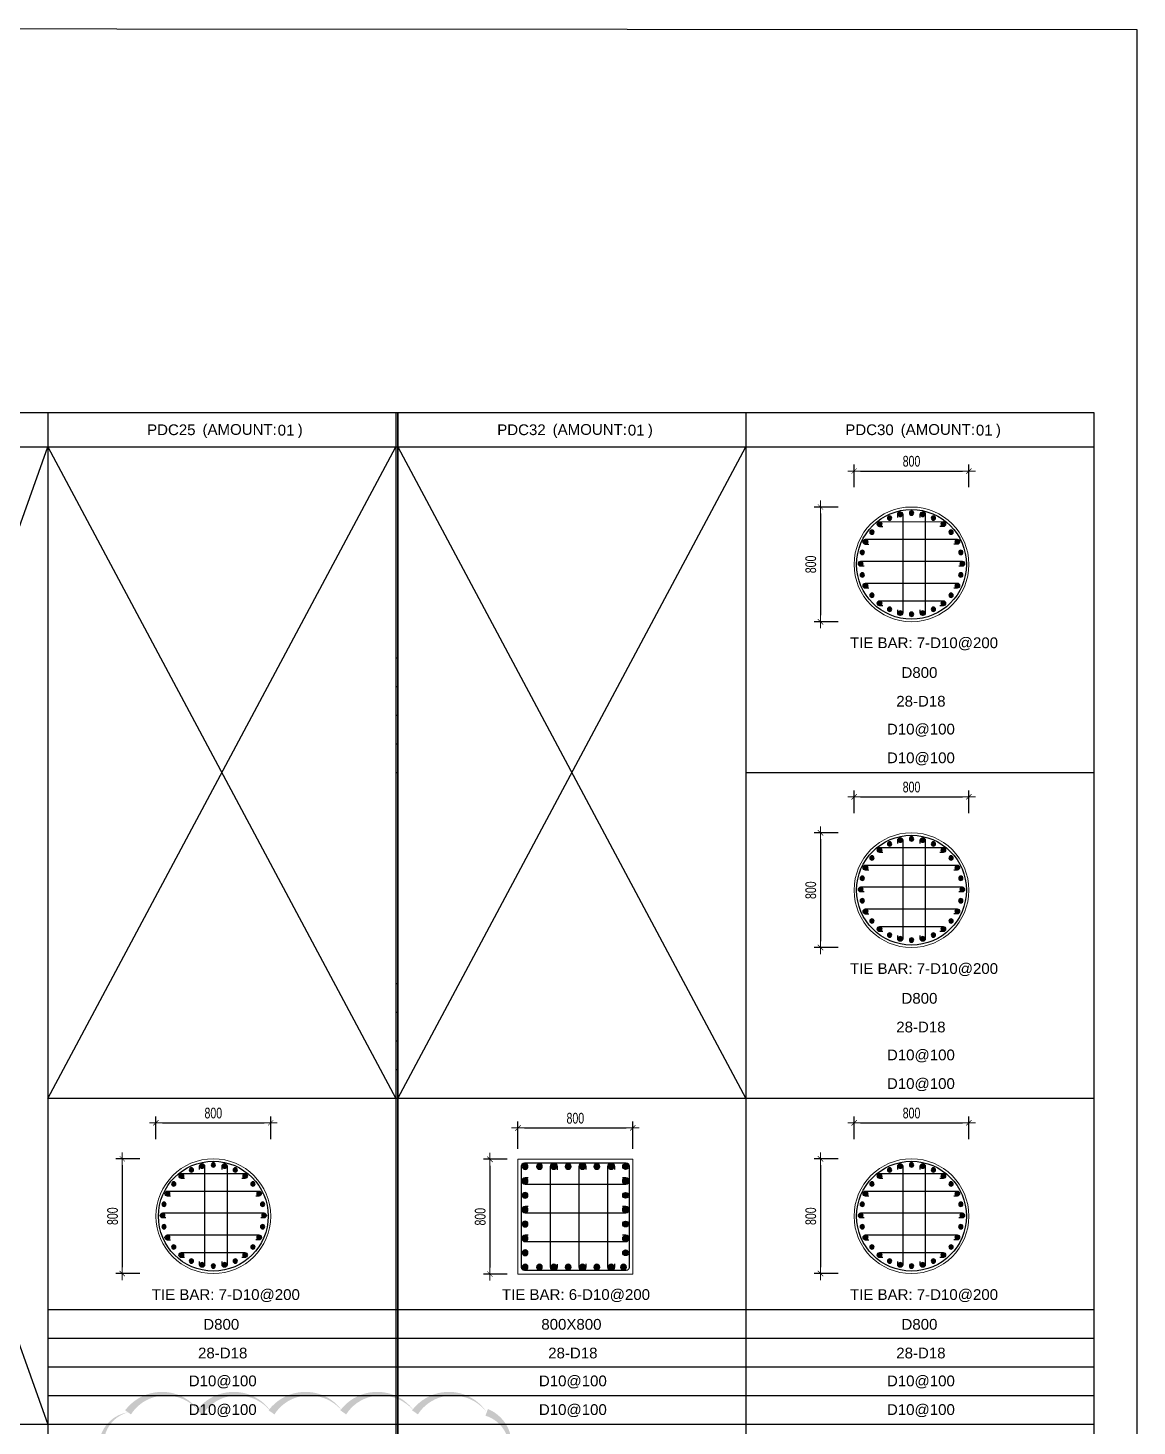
# Model space of a CAD drawing. Header units: millimetres. Extents: x 49323 to 538172, y -39336 to 181761.
# Drawn here: x 515365 to 523096, y 117061 to 126807 of the extents above; entities that cross this region are included whole.
import ezdxf
from ezdxf.enums import TextEntityAlignment as Align

# ---------------------------------------------------------------- set-up
doc = ezdxf.new("R2010")
doc.units = ezdxf.units.MM
doc.linetypes.add('CENTER2', pattern=[1.125, 0.75, -0.125, 0.125, -0.125])
doc.layers.get('Defpoints').update_dxf_attribs({"color": 151, "lineweight": 9})
for name, color, linetype in [('2', 2, 'Continuous'), ('A-ANNO-LEAD', 4, 'Continuous'), ('CEN', 1, 'CENTER2'), ('STL', 3, 'Continuous'), ('TIT1', 3, 'Continuous')]:
    doc.layers.add(name, color=color, linetype=linetype)
doc.layers.add('NDC_S_CONTINUOUS', color=3, linetype='Continuous', lineweight=20)
doc.layers.add('NDC_S_DIM', color=1, linetype='Continuous', lineweight=15)
doc.styles.add('NDC_ARIAL', font='arial.ttf', dxfattribs={"width": 0.85})
doc.styles.add('NDC_DIM', font='', dxfattribs={"width": 0.75})
doc.styles.get('NDC_DIM').set_extended_font_data('Dotum')
doc.dimstyles.new('NDC_dim_30', dxfattribs={"dimscale": 30, "dimtxt": 2.5, "dimasz": 1.5, "dimexe": 1.5, "dimexo": 2.5, "dimgap": 1, "dimtad": 1, "dimdec": 0, "dimzin": 0, "dimdsep": 46, "dimtxsty": 'NDC_DIM', "dimblk": 'DIMMARK', "dimcen": 0.09, "dimdle": 1.2, "dimclrd": 1, "dimclre": 1, "dimclrt": 3, "dimadec": 0, "dimazin": 0, "dimtfac": 1, "dimtdec": 0, "dimtix": 1, "dimtofl": 0, "dimtmove": 0, "dimatfit": 3, "dimfxl": 8, "dimfxlon": 1, "dimtolj": 1, "dimtzin": 0, "dimarcsym": 0})

# ---------------------------------------------------------------- blocks, each defined once
blk = doc.blocks.new('DÁDAS')
at = {"layer": 'TIT1', "color": 2, "style": 'NDC_ARIAL'}
blk.add_text('(AMOUNT:     )', height=75, dxfattribs=at).set_placement((-42061.2, 55767.2), align=Align.MIDDLE)
blk = doc.blocks.new('DIMMARK')
at = {"layer": 'NDC_S_DIM', "color": 1}
blk.add_line((-1.5, 0), (1, 0), dxfattribs=at)
at = {"layer": 'NDC_S_DIM', "color": 2, "const_width": 0.1}
blk.add_lwpolyline([(-0.42, -0.42), (0.42, 0.42)], dxfattribs=at)
blk = doc.blocks.new('*D2031')
at = {"layer": 'Defpoints', "color": 0, "ltscale": 40, "transparency": 16777216}
for p in [(517057.2, 119175.1), (516257.2, 118986.8), (517057.2, 118986.8)]:
    blk.add_point(p, dxfattribs=at)
at = {"layer": 'NDC_S_DIM', "color": 1, "lineweight": -2, "ltscale": 40, "transparency": 16777216}
for p, q in [((516257.2, 119061.8), (516257.2, 119220.1)), ((517057.2, 119061.8), (517057.2, 119220.1)), ((516302.2, 119175.1), (517012.2, 119175.1))]:
    blk.add_line(p, q, dxfattribs=at)
at = {"layer": 'NDC_S_DIM', "color": 1, "lineweight": -2, "ltscale": 40, "transparency": 16777216, "xscale": 45, "yscale": 45, "zscale": 45, "rotation": 180}
blk.add_blockref('DIMMARK', (516257.2, 119175.1), dxfattribs=at)
at = {"layer": 'NDC_S_DIM', "color": 1, "lineweight": -2, "ltscale": 40, "transparency": 16777216, "xscale": 45, "yscale": 45, "zscale": 45}
blk.add_blockref('DIMMARK', (517057.2, 119175.1), dxfattribs=at)
at = {"layer": 'NDC_S_DIM', "color": 3, "ltscale": 40, "transparency": 16777216, "insert": (516657.2, 119242.6), "char_height": 75, "attachment_point": 5, "style": 'NDC_DIM'}
blk.add_mtext('\\A1;800', dxfattribs=at)
blk = doc.blocks.new('*D2032')
at = {"layer": 'Defpoints', "color": 0, "ltscale": 40, "transparency": 16777216}
for p in [(516220.1, 118924), (516022.7, 118124), (516220.1, 118124)]:
    blk.add_point(p, dxfattribs=at)
at = {"layer": 'NDC_S_DIM', "color": 1, "lineweight": -2, "ltscale": 40, "transparency": 16777216}
for p, q in [((516145.1, 118924), (515977.7, 118924)), ((516022.7, 118879), (516022.7, 118169)), ((516145.1, 118124), (515977.7, 118124))]:
    blk.add_line(p, q, dxfattribs=at)
at = {"layer": 'NDC_S_DIM', "color": 1, "lineweight": -2, "ltscale": 40, "transparency": 16777216, "xscale": 45, "yscale": 45, "zscale": 45}
for p, rotation in [((516022.7, 118924), 90), ((516022.7, 118124), 270)]:
    blk.add_blockref('DIMMARK', p, dxfattribs=dict(at, rotation=rotation))
at = {"layer": 'NDC_S_DIM', "color": 3, "ltscale": 40, "transparency": 16777216, "insert": (515955.2, 118524), "char_height": 75, "attachment_point": 5, "rotation": 90, "style": 'NDC_DIM'}
blk.add_mtext('\\A1;800', dxfattribs=at)
blk = doc.blocks.new('8')
at = {"layer": '2'}
blk.add_hatch(color=256, dxfattribs=at).paths.add_polyline_path([(20, 0, 0.386127), (1.9, 19.9), (-1.9, 19.9, 0.386127), (-20, 0, 1)])
blk.add_circle((0, 0), 20, dxfattribs=at)
blk = doc.blocks.new('5')
at = {"layer": 'CEN', "rotation": 180}
blk.add_blockref('8', (0, 0), dxfattribs=at)
blk = doc.blocks.new('*U1995')
at = {"layer": 'STL', "xscale": -0.75, "yscale": 0.75, "zscale": 0.75, "rotation": 292.5000000000001}
blk.add_blockref('5', (0, 0), dxfattribs=at)
blk = doc.blocks.new('*U1994')
at = {"layer": 'NDC_S_DIM', "color": 0, "linetype": 'ByBlock', "lineweight": -2, "transparency": 16777216}
for p, rotation in [((-25669.3, 37900), 308.571428571427), ((-25601.8, 37941), 295.7142857142843), ((-25527, 37966), 282.8571428571415), ((-25448.4, 37973.7), 269.9999999999987), ((-25370.1, 37963.8), 257.1428571428559), ((-25296, 37936.7), 244.2857142857131), ((-25229.7, 37893.7), 231.4285714285703), ((-25725.9, 37844.9), 321.4285714285699), ((-25174.7, 37837.1), 218.5714285714274), ((-25796, 37704.6), 347.1428571428555), ((-25768.8, 37778.7), 334.2857142857127), ((-25133.6, 37769.7), 205.7142857142847), ((-25108.6, 37694.8), 192.8571428571419), ((-25100.9, 37616.2), 180), ((-25798.2, 37547.7), 12.8571428571428), ((-25110.9, 37537.9), 167.1428571428563), ((-25773.2, 37472.8), 25.71428571428561), ((-25732.1, 37405.4), 38.57142857142841), ((-25180.9, 37397.6), 141.4285714285707), ((-25138, 37463.8), 154.2857142857135), ((-25677.1, 37348.8), 51.42857142857117), ((-25610.9, 37305.8), 64.28571428571395), ((-25305, 37301.5), 115.7142857142852), ((-25237.5, 37342.5), 128.5714285714279), ((-25536.7, 37278.7), 77.14285714285676), ((-25458.4, 37268.7), 89.99999999999955), ((-25379.8, 37276.5), 102.8571428571423)]:
    blk.add_blockref('*U1995', p, dxfattribs=dict(at, rotation=rotation))
blk.add_blockref('*U1995', (-25805.9, 37626.2), dxfattribs=at)
blk = doc.blocks.new('*D2157')
at = {"layer": 'Defpoints', "color": 0, "ltscale": 40, "transparency": 16777216}
for p in [(519580.7, 119139.2), (518780.7, 118917.8), (519580.7, 118917.8)]:
    blk.add_point(p, dxfattribs=at)
at = {"layer": 'NDC_S_DIM', "color": 1, "lineweight": -2, "ltscale": 40, "transparency": 16777216}
for p, q in [((518780.7, 118992.8), (518780.7, 119184.2)), ((518825.7, 119139.2), (519535.7, 119139.2)), ((519580.7, 118992.8), (519580.7, 119184.2))]:
    blk.add_line(p, q, dxfattribs=at)
at = {"layer": 'NDC_S_DIM', "color": 1, "lineweight": -2, "ltscale": 40, "transparency": 16777216, "xscale": 45, "yscale": 45, "zscale": 45, "rotation": 180}
blk.add_blockref('DIMMARK', (518780.7, 119139.2), dxfattribs=at)
at = {"layer": 'NDC_S_DIM', "color": 1, "lineweight": -2, "ltscale": 40, "transparency": 16777216, "xscale": 45, "yscale": 45, "zscale": 45}
blk.add_blockref('DIMMARK', (519580.7, 119139.2), dxfattribs=at)
at = {"layer": 'NDC_S_DIM', "color": 3, "ltscale": 40, "transparency": 16777216, "insert": (519180.7, 119206.7), "char_height": 75, "attachment_point": 5, "style": 'NDC_DIM'}
blk.add_mtext('\\A1;800', dxfattribs=at)
blk = doc.blocks.new('*D2158')
at = {"layer": 'Defpoints', "color": 0, "ltscale": 40, "transparency": 16777216}
for p in [(518780.7, 118920.4), (518585.4, 118120.4), (518780.7, 118120.4)]:
    blk.add_point(p, dxfattribs=at)
at = {"layer": 'NDC_S_DIM', "color": 1, "lineweight": -2, "ltscale": 40, "transparency": 16777216}
for p, q in [((518705.7, 118920.4), (518540.4, 118920.4)), ((518585.4, 118875.4), (518585.4, 118165.4)), ((518705.7, 118120.4), (518540.4, 118120.4))]:
    blk.add_line(p, q, dxfattribs=at)
at = {"layer": 'NDC_S_DIM', "color": 1, "lineweight": -2, "ltscale": 40, "transparency": 16777216, "xscale": 45, "yscale": 45, "zscale": 45}
for p, rotation in [((518585.4, 118920.4), 90), ((518585.4, 118120.4), 270)]:
    blk.add_blockref('DIMMARK', p, dxfattribs=dict(at, rotation=rotation))
at = {"layer": 'NDC_S_DIM', "color": 3, "ltscale": 40, "transparency": 16777216, "insert": (518517.8, 118520.4), "char_height": 75, "attachment_point": 5, "rotation": 90, "style": 'NDC_DIM'}
blk.add_mtext('\\A1;800', dxfattribs=at)
blk = doc.blocks.new('*D2115')
at = {"layer": 'Defpoints', "color": 0, "ltscale": 40, "transparency": 16777216}
for p in [(521924, 121447.5), (521124, 121259.3), (521924, 121259.3)]:
    blk.add_point(p, dxfattribs=at)
at = {"layer": 'NDC_S_DIM', "color": 1, "lineweight": -2, "ltscale": 40, "transparency": 16777216}
for p, q in [((521124, 121334.3), (521124, 121492.5)), ((521169, 121447.5), (521879, 121447.5)), ((521924, 121334.3), (521924, 121492.5))]:
    blk.add_line(p, q, dxfattribs=at)
at = {"layer": 'NDC_S_DIM', "color": 1, "lineweight": -2, "ltscale": 40, "transparency": 16777216, "xscale": 45, "yscale": 45, "zscale": 45, "rotation": 180}
blk.add_blockref('DIMMARK', (521124, 121447.5), dxfattribs=at)
at = {"layer": 'NDC_S_DIM', "color": 1, "lineweight": -2, "ltscale": 40, "transparency": 16777216, "xscale": 45, "yscale": 45, "zscale": 45}
blk.add_blockref('DIMMARK', (521924, 121447.5), dxfattribs=at)
at = {"layer": 'NDC_S_DIM', "color": 3, "ltscale": 40, "transparency": 16777216, "insert": (521524, 121515.1), "char_height": 75, "attachment_point": 5, "style": 'NDC_DIM'}
blk.add_mtext('\\A1;800', dxfattribs=at)
blk = doc.blocks.new('*D2116')
at = {"layer": 'Defpoints', "color": 0, "ltscale": 40, "transparency": 16777216}
for p in [(521086.8, 121196.5), (520889.5, 120396.5), (521086.8, 120396.5)]:
    blk.add_point(p, dxfattribs=at)
at = {"layer": 'NDC_S_DIM', "color": 1, "lineweight": -2, "ltscale": 40, "transparency": 16777216}
for p, q in [((521011.8, 121196.5), (520844.5, 121196.5)), ((520889.5, 121151.5), (520889.5, 120441.5)), ((521011.8, 120396.5), (520844.5, 120396.5))]:
    blk.add_line(p, q, dxfattribs=at)
at = {"layer": 'NDC_S_DIM', "color": 1, "lineweight": -2, "ltscale": 40, "transparency": 16777216, "xscale": 45, "yscale": 45, "zscale": 45}
for p, rotation in [((520889.5, 121196.5), 90), ((520889.5, 120396.5), 270)]:
    blk.add_blockref('DIMMARK', p, dxfattribs=dict(at, rotation=rotation))
at = {"layer": 'NDC_S_DIM', "color": 3, "ltscale": 40, "transparency": 16777216, "insert": (520821.9, 120796.5), "char_height": 75, "attachment_point": 5, "rotation": 90, "style": 'NDC_DIM'}
blk.add_mtext('\\A1;800', dxfattribs=at)
blk = doc.blocks.new('*U2104')
at = {"layer": 'STL', "xscale": -0.75, "yscale": 0.75, "zscale": 0.75, "rotation": 292.5000000000001}
blk.add_blockref('5', (0, 0), dxfattribs=at)
blk = doc.blocks.new('*U2103')
at = {"layer": 'NDC_S_DIM', "color": 0, "linetype": 'ByBlock', "lineweight": -2, "transparency": 16777216}
for p, rotation in [((-25669.3, 37900), 308.571428571427), ((-25601.8, 37941), 295.7142857142843), ((-25527, 37966), 282.8571428571415), ((-25448.4, 37973.7), 269.9999999999987), ((-25370.1, 37963.8), 257.1428571428559), ((-25296, 37936.7), 244.2857142857131), ((-25229.7, 37893.7), 231.4285714285703), ((-25725.9, 37844.9), 321.4285714285699), ((-25174.7, 37837.1), 218.5714285714274), ((-25796, 37704.6), 347.1428571428555), ((-25768.8, 37778.7), 334.2857142857127), ((-25133.6, 37769.7), 205.7142857142847), ((-25108.6, 37694.8), 192.8571428571419), ((-25100.9, 37616.2), 180), ((-25798.2, 37547.7), 12.8571428571428), ((-25110.9, 37537.9), 167.1428571428563), ((-25773.2, 37472.8), 25.71428571428561), ((-25732.1, 37405.4), 38.57142857142841), ((-25180.9, 37397.6), 141.4285714285707), ((-25138, 37463.8), 154.2857142857135), ((-25677.1, 37348.8), 51.42857142857117), ((-25610.9, 37305.8), 64.28571428571395), ((-25305, 37301.5), 115.7142857142852), ((-25237.5, 37342.5), 128.5714285714279), ((-25536.7, 37278.7), 77.14285714285676), ((-25458.4, 37268.7), 89.99999999999955), ((-25379.8, 37276.5), 102.8571428571423)]:
    blk.add_blockref('*U2104', p, dxfattribs=dict(at, rotation=rotation))
blk.add_blockref('*U2104', (-25805.9, 37626.2), dxfattribs=at)
blk = doc.blocks.new('*D2117')
at = {"layer": 'Defpoints', "color": 0, "ltscale": 40, "transparency": 16777216}
for p in [(521924, 119175.1), (521124, 118986.9), (521924, 118986.9)]:
    blk.add_point(p, dxfattribs=at)
at = {"layer": 'NDC_S_DIM', "color": 1, "lineweight": -2, "ltscale": 40, "transparency": 16777216}
for p, q in [((521124, 119061.9), (521124, 119220.1)), ((521924, 119061.9), (521924, 119220.1)), ((521169, 119175.1), (521879, 119175.1))]:
    blk.add_line(p, q, dxfattribs=at)
at = {"layer": 'NDC_S_DIM', "color": 1, "lineweight": -2, "ltscale": 40, "transparency": 16777216, "xscale": 45, "yscale": 45, "zscale": 45, "rotation": 180}
blk.add_blockref('DIMMARK', (521124, 119175.1), dxfattribs=at)
at = {"layer": 'NDC_S_DIM', "color": 1, "lineweight": -2, "ltscale": 40, "transparency": 16777216, "xscale": 45, "yscale": 45, "zscale": 45}
blk.add_blockref('DIMMARK', (521924, 119175.1), dxfattribs=at)
at = {"layer": 'NDC_S_DIM', "color": 3, "ltscale": 40, "transparency": 16777216, "insert": (521524, 119242.6), "char_height": 75, "attachment_point": 5, "style": 'NDC_DIM'}
blk.add_mtext('\\A1;800', dxfattribs=at)
blk = doc.blocks.new('*D2118')
at = {"layer": 'Defpoints', "color": 0, "ltscale": 40, "transparency": 16777216}
for p in [(521086.8, 118924), (520889.5, 118124), (521086.8, 118124)]:
    blk.add_point(p, dxfattribs=at)
at = {"layer": 'NDC_S_DIM', "color": 1, "lineweight": -2, "ltscale": 40, "transparency": 16777216}
for p, q in [((521011.8, 118924), (520844.5, 118924)), ((520889.5, 118879), (520889.5, 118169)), ((521011.8, 118124), (520844.5, 118124))]:
    blk.add_line(p, q, dxfattribs=at)
at = {"layer": 'NDC_S_DIM', "color": 1, "lineweight": -2, "ltscale": 40, "transparency": 16777216, "xscale": 45, "yscale": 45, "zscale": 45}
for p, rotation in [((520889.5, 118924), 90), ((520889.5, 118124), 270)]:
    blk.add_blockref('DIMMARK', p, dxfattribs=dict(at, rotation=rotation))
at = {"layer": 'NDC_S_DIM', "color": 3, "ltscale": 40, "transparency": 16777216, "insert": (520821.9, 118524), "char_height": 75, "attachment_point": 5, "rotation": 90, "style": 'NDC_DIM'}
blk.add_mtext('\\A1;800', dxfattribs=at)
blk = doc.blocks.new('*U2073')
at = {"layer": 'STL', "xscale": -0.75, "yscale": 0.75, "zscale": 0.75, "rotation": 292.5000000000001}
blk.add_blockref('5', (0, 0), dxfattribs=at)
blk = doc.blocks.new('*U2105')
at = {"layer": 'NDC_S_DIM', "color": 0, "linetype": 'ByBlock', "lineweight": -2, "transparency": 16777216}
for p, rotation in [((-25669.3, 37900), 308.571428571427), ((-25601.8, 37941), 295.7142857142843), ((-25527, 37966), 282.8571428571415), ((-25448.4, 37973.7), 269.9999999999987), ((-25370.1, 37963.8), 257.1428571428559), ((-25296, 37936.7), 244.2857142857131), ((-25229.7, 37893.7), 231.4285714285703), ((-25725.9, 37844.9), 321.4285714285699), ((-25174.7, 37837.1), 218.5714285714274), ((-25796, 37704.6), 347.1428571428555), ((-25768.8, 37778.7), 334.2857142857127), ((-25133.6, 37769.7), 205.7142857142847), ((-25108.6, 37694.8), 192.8571428571419), ((-25100.9, 37616.2), 180), ((-25798.2, 37547.7), 12.8571428571428), ((-25110.9, 37537.9), 167.1428571428563), ((-25773.2, 37472.8), 25.71428571428561), ((-25732.1, 37405.4), 38.57142857142841), ((-25180.9, 37397.6), 141.4285714285707), ((-25138, 37463.8), 154.2857142857135), ((-25677.1, 37348.8), 51.42857142857117), ((-25610.9, 37305.8), 64.28571428571395), ((-25305, 37301.5), 115.7142857142852), ((-25237.5, 37342.5), 128.5714285714279), ((-25536.7, 37278.7), 77.14285714285676), ((-25458.4, 37268.7), 89.99999999999955), ((-25379.8, 37276.5), 102.8571428571423)]:
    blk.add_blockref('*U2073', p, dxfattribs=dict(at, rotation=rotation))
blk.add_blockref('*U2073', (-25805.9, 37626.2), dxfattribs=at)
blk = doc.blocks.new('*D2119')
at = {"layer": 'Defpoints', "color": 0, "ltscale": 40, "transparency": 16777216}
for p in [(521924, 123718.5), (521124, 123530.3), (521924, 123530.3)]:
    blk.add_point(p, dxfattribs=at)
at = {"layer": 'NDC_S_DIM', "color": 1, "lineweight": -2, "ltscale": 40, "transparency": 16777216}
for p, q in [((521124, 123605.3), (521124, 123763.5)), ((521169, 123718.5), (521879, 123718.5)), ((521924, 123605.3), (521924, 123763.5))]:
    blk.add_line(p, q, dxfattribs=at)
at = {"layer": 'NDC_S_DIM', "color": 1, "lineweight": -2, "ltscale": 40, "transparency": 16777216, "xscale": 45, "yscale": 45, "zscale": 45, "rotation": 180}
blk.add_blockref('DIMMARK', (521124, 123718.5), dxfattribs=at)
at = {"layer": 'NDC_S_DIM', "color": 1, "lineweight": -2, "ltscale": 40, "transparency": 16777216, "xscale": 45, "yscale": 45, "zscale": 45}
blk.add_blockref('DIMMARK', (521924, 123718.5), dxfattribs=at)
at = {"layer": 'NDC_S_DIM', "color": 3, "ltscale": 40, "transparency": 16777216, "insert": (521524, 123786.1), "char_height": 75, "attachment_point": 5, "style": 'NDC_DIM'}
blk.add_mtext('\\A1;800', dxfattribs=at)
blk = doc.blocks.new('*D2120')
at = {"layer": 'Defpoints', "color": 0, "ltscale": 40, "transparency": 16777216}
for p in [(521086.8, 123467.5), (520889.5, 122667.5), (521086.8, 122667.5)]:
    blk.add_point(p, dxfattribs=at)
at = {"layer": 'NDC_S_DIM', "color": 1, "lineweight": -2, "ltscale": 40, "transparency": 16777216}
for p, q in [((521011.8, 123467.5), (520844.5, 123467.5)), ((520889.5, 123422.5), (520889.5, 122712.5)), ((521011.8, 122667.5), (520844.5, 122667.5))]:
    blk.add_line(p, q, dxfattribs=at)
at = {"layer": 'NDC_S_DIM', "color": 1, "lineweight": -2, "ltscale": 40, "transparency": 16777216, "xscale": 45, "yscale": 45, "zscale": 45}
for p, rotation in [((520889.5, 123467.5), 90), ((520889.5, 122667.5), 270)]:
    blk.add_blockref('DIMMARK', p, dxfattribs=dict(at, rotation=rotation))
at = {"layer": 'NDC_S_DIM', "color": 3, "ltscale": 40, "transparency": 16777216, "insert": (520821.9, 123067.5), "char_height": 75, "attachment_point": 5, "rotation": 90, "style": 'NDC_DIM'}
blk.add_mtext('\\A1;800', dxfattribs=at)
blk = doc.blocks.new('*U2075')
at = {"layer": 'STL', "xscale": -0.75, "yscale": 0.75, "zscale": 0.75, "rotation": 292.5000000000001}
blk.add_blockref('5', (0, 0), dxfattribs=at)
blk = doc.blocks.new('*U2074')
at = {"layer": 'NDC_S_DIM', "color": 0, "linetype": 'ByBlock', "lineweight": -2, "transparency": 16777216}
for p, rotation in [((-25669.3, 37900), 308.571428571427), ((-25601.8, 37941), 295.7142857142843), ((-25527, 37966), 282.8571428571415), ((-25448.4, 37973.7), 269.9999999999987), ((-25370.1, 37963.8), 257.1428571428559), ((-25296, 37936.7), 244.2857142857131), ((-25229.7, 37893.7), 231.4285714285703), ((-25725.9, 37844.9), 321.4285714285699), ((-25174.7, 37837.1), 218.5714285714274), ((-25796, 37704.6), 347.1428571428555), ((-25768.8, 37778.7), 334.2857142857127), ((-25133.6, 37769.7), 205.7142857142847), ((-25108.6, 37694.8), 192.8571428571419), ((-25100.9, 37616.2), 180), ((-25798.2, 37547.7), 12.8571428571428), ((-25110.9, 37537.9), 167.1428571428563), ((-25773.2, 37472.8), 25.71428571428561), ((-25732.1, 37405.4), 38.57142857142841), ((-25180.9, 37397.6), 141.4285714285707), ((-25138, 37463.8), 154.2857142857135), ((-25677.1, 37348.8), 51.42857142857117), ((-25610.9, 37305.8), 64.28571428571395), ((-25305, 37301.5), 115.7142857142852), ((-25237.5, 37342.5), 128.5714285714279), ((-25536.7, 37278.7), 77.14285714285676), ((-25458.4, 37268.7), 89.99999999999955), ((-25379.8, 37276.5), 102.8571428571423)]:
    blk.add_blockref('*U2075', p, dxfattribs=dict(at, rotation=rotation))
blk.add_blockref('*U2075', (-25805.9, 37626.2), dxfattribs=at)

msp = doc.modelspace()

# ---------------------------------------------------------------- linework, layer by layer
at = {"layer": '2', "elevation": 0}
for points in [[(521428, 123394), (521428, 123416.1, -1), (521463.1, 123416.1), (521463.1, 122728.8, -1), (521428, 122728.8), (521428, 122750.9)], [(521584.9, 123394), (521584.9, 123416.1, -1), (521619.9, 123416.1), (521619.9, 122728.8, -1), (521584.9, 122728.8), (521584.9, 122750.9)], [(521324.2, 123330.1), (521302, 123330.1, -1), (521302, 123365.1), (521743.8, 123365.6, -1), (521743.8, 123330.6), (521721.7, 123330.6)], [(521226.3, 123207.4), (521204.2, 123207.4, -1), (521204.2, 123242.4), (521841.6, 123242.9, -1), (521841.6, 123207.9), (521819.5, 123207.9)], [(521193.6, 123054.9), (521171.5, 123054.9, -1), (521171.5, 123090), (521876.5, 123090, -1), (521876.5, 123054.9), (521854.3, 123054.9)], [(521226.3, 122901.5), (521204.2, 122901.5, -1), (521204.2, 122936.5), (521841.6, 122937, -1), (521841.6, 122902), (521819.5, 122902)], [(521324.2, 122778.8), (521302, 122778.8, -1), (521302, 122813.9), (521743.8, 122814.3, -1), (521743.8, 122779.3), (521721.7, 122779.3)], [(521428, 121123), (521428, 121145.1, -1), (521463.1, 121145.1), (521463.1, 120457.8, -1), (521428, 120457.8), (521428, 120479.9)], [(521584.9, 121123), (521584.9, 121145.1, -1), (521619.9, 121145.1), (521619.9, 120457.8, -1), (521584.9, 120457.8), (521584.9, 120479.9)], [(521324.2, 121059.1), (521302, 121059.1, -1), (521302, 121094.1), (521743.8, 121094.6, -1), (521743.8, 121059.6), (521721.7, 121059.6)], [(521226.3, 120936.4), (521204.2, 120936.4, -1), (521204.2, 120971.4), (521841.6, 120971.9, -1), (521841.6, 120936.9), (521819.5, 120936.9)], [(521193.6, 120783.9), (521171.5, 120783.9, -1), (521171.5, 120819), (521876.5, 120819, -1), (521876.5, 120783.9), (521854.3, 120783.9)], [(521226.3, 120630.5), (521204.2, 120630.5, -1), (521204.2, 120665.5), (521841.6, 120666, -1), (521841.6, 120631), (521819.5, 120631)], [(521324.2, 120507.8), (521302, 120507.8, -1), (521302, 120542.9), (521743.8, 120543.3, -1), (521743.8, 120508.3), (521721.7, 120508.3)], [(516457.4, 118786.6), (516435.3, 118786.6, -1), (516435.3, 118821.6), (516877.1, 118822.1, -1), (516877.1, 118787.1), (516854.9, 118787.1)], [(516561.3, 118850.5), (516561.3, 118872.7, -1), (516596.3, 118872.7), (516596.3, 118185.3, -1), (516561.3, 118185.3), (516561.3, 118207.4)], [(516718.2, 118850.5), (516718.2, 118872.7, -1), (516753.2, 118872.7), (516753.2, 118185.3, -1), (516718.2, 118185.3), (516718.2, 118207.4)], [(521324.2, 118786.6), (521302, 118786.6, -1), (521302, 118821.6), (521743.8, 118822.1, -1), (521743.8, 118787.1), (521721.7, 118787.1)], [(521428, 118850.5), (521428, 118872.7, -1), (521463.1, 118872.7), (521463.1, 118185.3, -1), (521428, 118185.3), (521428, 118207.4)], [(521584.9, 118850.5), (521584.9, 118872.7, -1), (521619.9, 118872.7), (521619.9, 118185.3, -1), (521584.9, 118185.3), (521584.9, 118207.4)], [(516359.6, 118664), (516337.5, 118664, -1), (516337.5, 118699), (516974.9, 118699.5, -1), (516974.9, 118664.4), (516952.8, 118664.4)], [(521226.3, 118664), (521204.2, 118664, -1), (521204.2, 118699), (521841.6, 118699.5, -1), (521841.6, 118664.4), (521819.5, 118664.4)], [(516326.9, 118511.5), (516304.7, 118511.5, -1), (516304.7, 118546.5), (517009.7, 118546.5, -1), (517009.7, 118511.5), (516987.6, 118511.5)], [(521193.6, 118511.5), (521171.5, 118511.5, -1), (521171.5, 118546.5), (521876.5, 118546.5, -1), (521876.5, 118511.5), (521854.3, 118511.5)], [(516359.6, 118358), (516337.5, 118358, -1), (516337.5, 118393.1), (516974.9, 118393.5, -1), (516974.9, 118358.5), (516952.8, 118358.5)], [(521226.3, 118358), (521204.2, 118358, -1), (521204.2, 118393.1), (521841.6, 118393.5, -1), (521841.6, 118358.5), (521819.5, 118358.5)], [(516457.4, 118235.4), (516435.3, 118235.4, -1), (516435.3, 118270.4), (516877.1, 118270.9, -1), (516877.1, 118235.9), (516854.9, 118235.9)], [(521324.2, 118235.4), (521302, 118235.4, -1), (521302, 118270.4), (521743.8, 118270.9, -1), (521743.8, 118235.9), (521721.7, 118235.9)]]:
    msp.add_lwpolyline(points, format="xyb", dxfattribs=at)
at = {"layer": '2', "lineweight": -2, "ltscale": 1000}
msp.add_lwpolyline([(519555.7, 118875.4), (519555.7, 118165.4, -0.414214), (519535.7, 118145.4), (518825.7, 118145.4, -0.414214), (518805.7, 118165.4), (518805.7, 118875.4, -0.414214), (518825.7, 118895.4), (519535.7, 118895.4, -0.414214)], format="xyb", close=True, dxfattribs=at)
at = {"layer": '2'}
for points in [[(519053, 118190), (519053, 118167.9, -1), (519008, 118167.9), (519008, 118869.9, -1), (519053, 118869.9), (519053, 118847.7)], [(519253, 118191.5), (519253, 118169.3, -1), (519208, 118169.3), (519208, 118871.3, -1), (519253, 118871.3), (519253, 118849.2)], [(519453, 118191.5), (519453, 118169.3, -1), (519408, 118169.3), (519408, 118871.3, -1), (519453, 118871.3), (519453, 118849.2)], [(518852.6, 118791.9), (518830.5, 118791.9, 1), (518830.5, 118746.9), (519532.5, 118746.9, 1), (519532.5, 118791.9), (519510.4, 118791.9)], [(518852.6, 118591.9), (518830.5, 118591.9, 1), (518830.5, 118546.9), (519532.5, 118546.9, 1), (519532.5, 118591.9), (519510.4, 118591.9)], [(518852.6, 118391.9), (518830.5, 118391.9, 1), (518830.5, 118346.9), (519532.5, 118346.9, 1), (519532.5, 118391.9), (519510.4, 118391.9)]]:
    msp.add_lwpolyline(points, format="xyb", dxfattribs=at)
at = {"layer": '2', "lineweight": -2, "ltscale": 1000}
for centre in [(521524, 123067.5), (521524, 120796.5), (516657.2, 118524), (521524, 118524)]:
    msp.add_circle(centre, 382.5, dxfattribs=at)
at = {"layer": 'A-ANNO-LEAD'}
msp.add_lwpolyline([(501761, 110187), (523096, 110173.8), (523096, 126793.8), (501761, 126807)], close=True, dxfattribs=at)
at = {"layer": 'Defpoints'}
msp.add_lwpolyline([(515912.1, 114520.8, 0, 50, 0.520567), (516412.1, 114520.8, 0, 50, 0.520567), (516912.1, 114520.8, 0, 50, 0.520567), (517412.1, 114520.8, 0, 50, 0.520567), (517912.1, 114520.8, 0, 50, 0.520567), (518412.1, 114520.8, 0, 50, 0.520567), (518669.5, 114763.4, 0, 50, 0.520567), (518669.5, 115263.4, 0, 50, 0.520567), (518669.5, 115763.4, 0, 50, 0.520567), (518669.5, 116263.4, 0, 50, 0.520567), (518669.5, 116763.4, 0, 50, 0.520567), (518562.8, 117156.6, 0, 50, 0.520567), (518062.8, 117156.6, 0, 50, 0.520567), (517562.8, 117156.6, 0, 50, 0.520567), (517062.8, 117156.6, 0, 50, 0.520567), (516562.8, 117156.6, 0, 50, 0.520567), (516062.8, 117156.6, 0, 50, 0.520567), (515912.1, 116807.3, 0, 50, 0.520567), (515912.1, 116307.3, 0, 50, 0.520567), (515912.1, 115807.3, 0, 50, 0.520567), (515912.1, 115307.3, 0, 50, 0.520567), (515912.1, 114807.3, 0, 50, 0.520567)], format="xyseb", close=True, dxfattribs=at)
at = {"layer": 'NDC_S_CONTINUOUS', "ltscale": 70}
msp.add_lwpolyline([(519580.7, 118920.4), (519580.7, 118120.4), (518780.7, 118120.4), (518780.7, 118920.4), (519580.7, 118920.4)], dxfattribs=at)
for centre in [(521524, 123067.5), (521524, 120796.5), (516657.2, 118524), (521524, 118524)]:
    msp.add_circle(centre, 400, dxfattribs=at)
at = {"layer": 'TIT1', "color": 2}
msp.add_line((510650.5, 124126.1), (522795.5, 124126.1), dxfattribs=at)
at = {"layer": 'TIT1'}
for p, q in [((515502.7, 124126.1), (515502.7, 114802.1)), ((517928.8, 124126.1), (517928.8, 114802.1)), ((517928.8, 124126.1), (517928.8, 114802.1)), ((517943.3, 114802.1), (517943.3, 124126.1)), ((517943.3, 124126.1), (517943.3, 114802.1)), ((520369.4, 124126.1), (520369.4, 114802.1)), ((522795.5, 124126.1), (522795.5, 114802.1)), ((510650.5, 123886.1), (522795.5, 123886.1)), ((517943.9, 121615), (517928.8, 121615)), ((522795.5, 121615), (520369.4, 121615)), ((522795.5, 119344), (515502.7, 119344)), ((517942.5, 119344), (517928.8, 119344)), ((522795.5, 117071.5), (508739.4, 117071.5))]:
    msp.add_line(p, q, dxfattribs=at)
at = {"layer": 'TIT1', "color": 8}
for p, q in [((513076.6, 117071.5), (515502.7, 123886.1)), ((513076.6, 123886.1), (515502.7, 117071.5)), ((515502.7, 119344), (517928.8, 123886.1)), ((515502.7, 123886.1), (517928.8, 119344)), ((517943.3, 119344), (520369.4, 123886.1)), ((517943.3, 123886.1), (520369.4, 119344)), ((517943.9, 122415), (517928.8, 122415)), ((517943.9, 122215), (517928.8, 122215)), ((517943.9, 122015), (517928.8, 122015)), ((517943.9, 121815), (517928.8, 121815)), ((517942.5, 120144), (517928.8, 120144)), ((517942.5, 119944), (517928.8, 119944)), ((517942.5, 119744), (517928.8, 119744)), ((517942.5, 119544), (517928.8, 119544)), ((522795.5, 117871.5), (515502.7, 117871.5)), ((522795.5, 117671.5), (515502.7, 117671.5)), ((522795.5, 117471.5), (515502.7, 117471.5)), ((522795.5, 117271.5), (515502.7, 117271.5))]:
    msp.add_line(p, q, dxfattribs=at)

# ---------------------------------------------------------------- block references
at = {"layer": 'NDC_S_DIM'}
for p in [(558992.3, 68231.6), (561432.9, 68231.6), (563859, 68231.6)]:
    msp.add_blockref('DÁDAS', p, dxfattribs=at)
at = {"layer": 'NDC_S_DIM', "rotation": 0.8126515942541631}
for name, p in [('*U2074', (547508.4, 85816)), ('*U2103', (547508.4, 83545)), ('*U1994', (542641.7, 81272.5)), ('*U2105', (547508.4, 81272.5))]:
    msp.add_blockref(name, p, dxfattribs=at)
at = {"layer": 'STL', "xscale": -1}
for p in [(518830.5, 118870.4), (518830.5, 118769.4), (518830.5, 118669.4), (518830.5, 118569.4), (518830.5, 118469.4), (518830.5, 118369.4), (518830.5, 118269.4), (518830.5, 118169.4)]:
    msp.add_blockref('5', p, dxfattribs=at)
at = {"layer": 'STL', "xscale": -1, "rotation": 270}
for p in [(518930.5, 118871.3), (519030.5, 118871.3), (519130.5, 118871.3), (519230.5, 118871.3), (519330.5, 118871.3), (519430.5, 118871.3), (518830.5, 118169.4), (518930.5, 118169.4), (519030.5, 118169.4), (519130.5, 118169.4), (519230.5, 118169.4), (519330.5, 118169.4), (519430.5, 118169.4), (519516.4, 118169.4)]:
    msp.add_blockref('5', p, dxfattribs=at)
at = {"layer": 'STL'}
for p in [(519531, 118870.4), (519531, 118769.4), (519531, 118669.4), (519531, 118569.4), (519531, 118469.4), (519531, 118369.4), (519531, 118269.4)]:
    msp.add_blockref('5', p, dxfattribs=at)

# ---------------------------------------------------------------- texts
at = {"layer": 'TIT1', "color": 2, "style": 'NDC_ARIAL'}
for s, p in [('PDC25', (516364.5, 124006.1)), ('01', (517164.3, 124003.4)), ('PDC32', (518805.1, 124006.1)), ('01', (519604.9, 124003.4)), ('PDC30', (521231.2, 124006.1)), ('01', (522031, 124003.4))]:
    msp.add_text(s, height=75, dxfattribs=at).set_placement(p, align=Align.MIDDLE)
at = {"layer": 'TIT1', "style": 'NDC_ARIAL'}
for s, p in [('TIE BAR: 7-D10@200', (521611.2, 122515.6)), ('D800', (521579.4, 122313.7)), ('28-D18', (521589.4, 122113.7)), ('D10@100', (521589.4, 121913.7)), ('D10@100', (521589.4, 121713.7)), ('TIE BAR: 7-D10@200', (521611.2, 120244.6)), ('D800', (521579.4, 120042.7)), ('28-D18', (521589.4, 119842.7)), ('D10@100', (521589.4, 119642.7)), ('D10@100', (521589.4, 119442.7)), ('TIE BAR: 7-D10@200', (516744.5, 117972.1)), ('TIE BAR: 6-D10@200', (519185.1, 117972.1)), ('TIE BAR: 7-D10@200', (521611.2, 117972.1)), ('D800', (516712.6, 117770.2)), ('800X800', (519153.3, 117770.2)), ('D800', (521579.4, 117770.2)), ('28-D18', (516722.7, 117570.2)), ('28-D18', (519163.3, 117570.2)), ('28-D18', (521589.4, 117570.2)), ('D10@100', (516722.7, 117370.2)), ('D10@100', (519163.3, 117370.2)), ('D10@100', (521589.4, 117370.2)), ('D10@100', (516722.7, 117170.2)), ('D10@100', (519163.3, 117170.2)), ('D10@100', (521589.4, 117170.2))]:
    msp.add_text(s, height=75, dxfattribs=at).set_placement(p, align=Align.MIDDLE)

# ---------------------------------------------------------------- dimensions: what is measured, and where the dimension line sits
at = {"layer": 'NDC_S_DIM', "ltscale": 40}
for base, p1, p2, picture, middle in [((521924, 123718.5), (521124, 123530.3), (521924, 123530.3), '*D2119', (521524, 123786.1)), ((521924, 121447.5), (521124, 121259.3), (521924, 121259.3), '*D2115', (521524, 121515.1)), ((517057.2, 119175.1), (516257.2, 118986.8), (517057.2, 118986.8), '*D2031', (516657.2, 119242.6)), ((521924, 119175.1), (521124, 118986.8), (521924, 118986.8), '*D2117', (521524, 119242.6)), ((519580.7, 119139.2), (518780.7, 118917.8), (519580.7, 118917.8), '*D2157', (519180.7, 119206.7))]:
    dim = msp.add_linear_dim(base=base, p1=p1, p2=p2, dimstyle='NDC_dim_30', dxfattribs=at)
    dim.commit()
    dim.dimension.update_dxf_attribs({"geometry": picture, "text_midpoint": middle})
for base, p1, p2, picture, middle in [((520889.5, 122667.5), (521086.8, 123467.5), (521086.8, 122667.5), '*D2120', (520821.9, 123067.5)), ((520889.5, 120396.5), (521086.8, 121196.5), (521086.8, 120396.5), '*D2116', (520821.9, 120796.5)), ((516022.7, 118124), (516220.1, 118924), (516220.1, 118124), '*D2032', (515955.2, 118524)), ((518585.4, 118120.4), (518780.7, 118920.4), (518780.7, 118120.4), '*D2158', (518517.8, 118520.4)), ((520889.5, 118124), (521086.8, 118924), (521086.8, 118124), '*D2118', (520821.9, 118524))]:
    dim = msp.add_linear_dim(base=base, p1=p1, p2=p2, angle=90, dimstyle='NDC_dim_30', dxfattribs=at)
    dim.commit()
    dim.dimension.update_dxf_attribs({"geometry": picture, "text_midpoint": middle})

doc.saveas('drawing.dxf')
